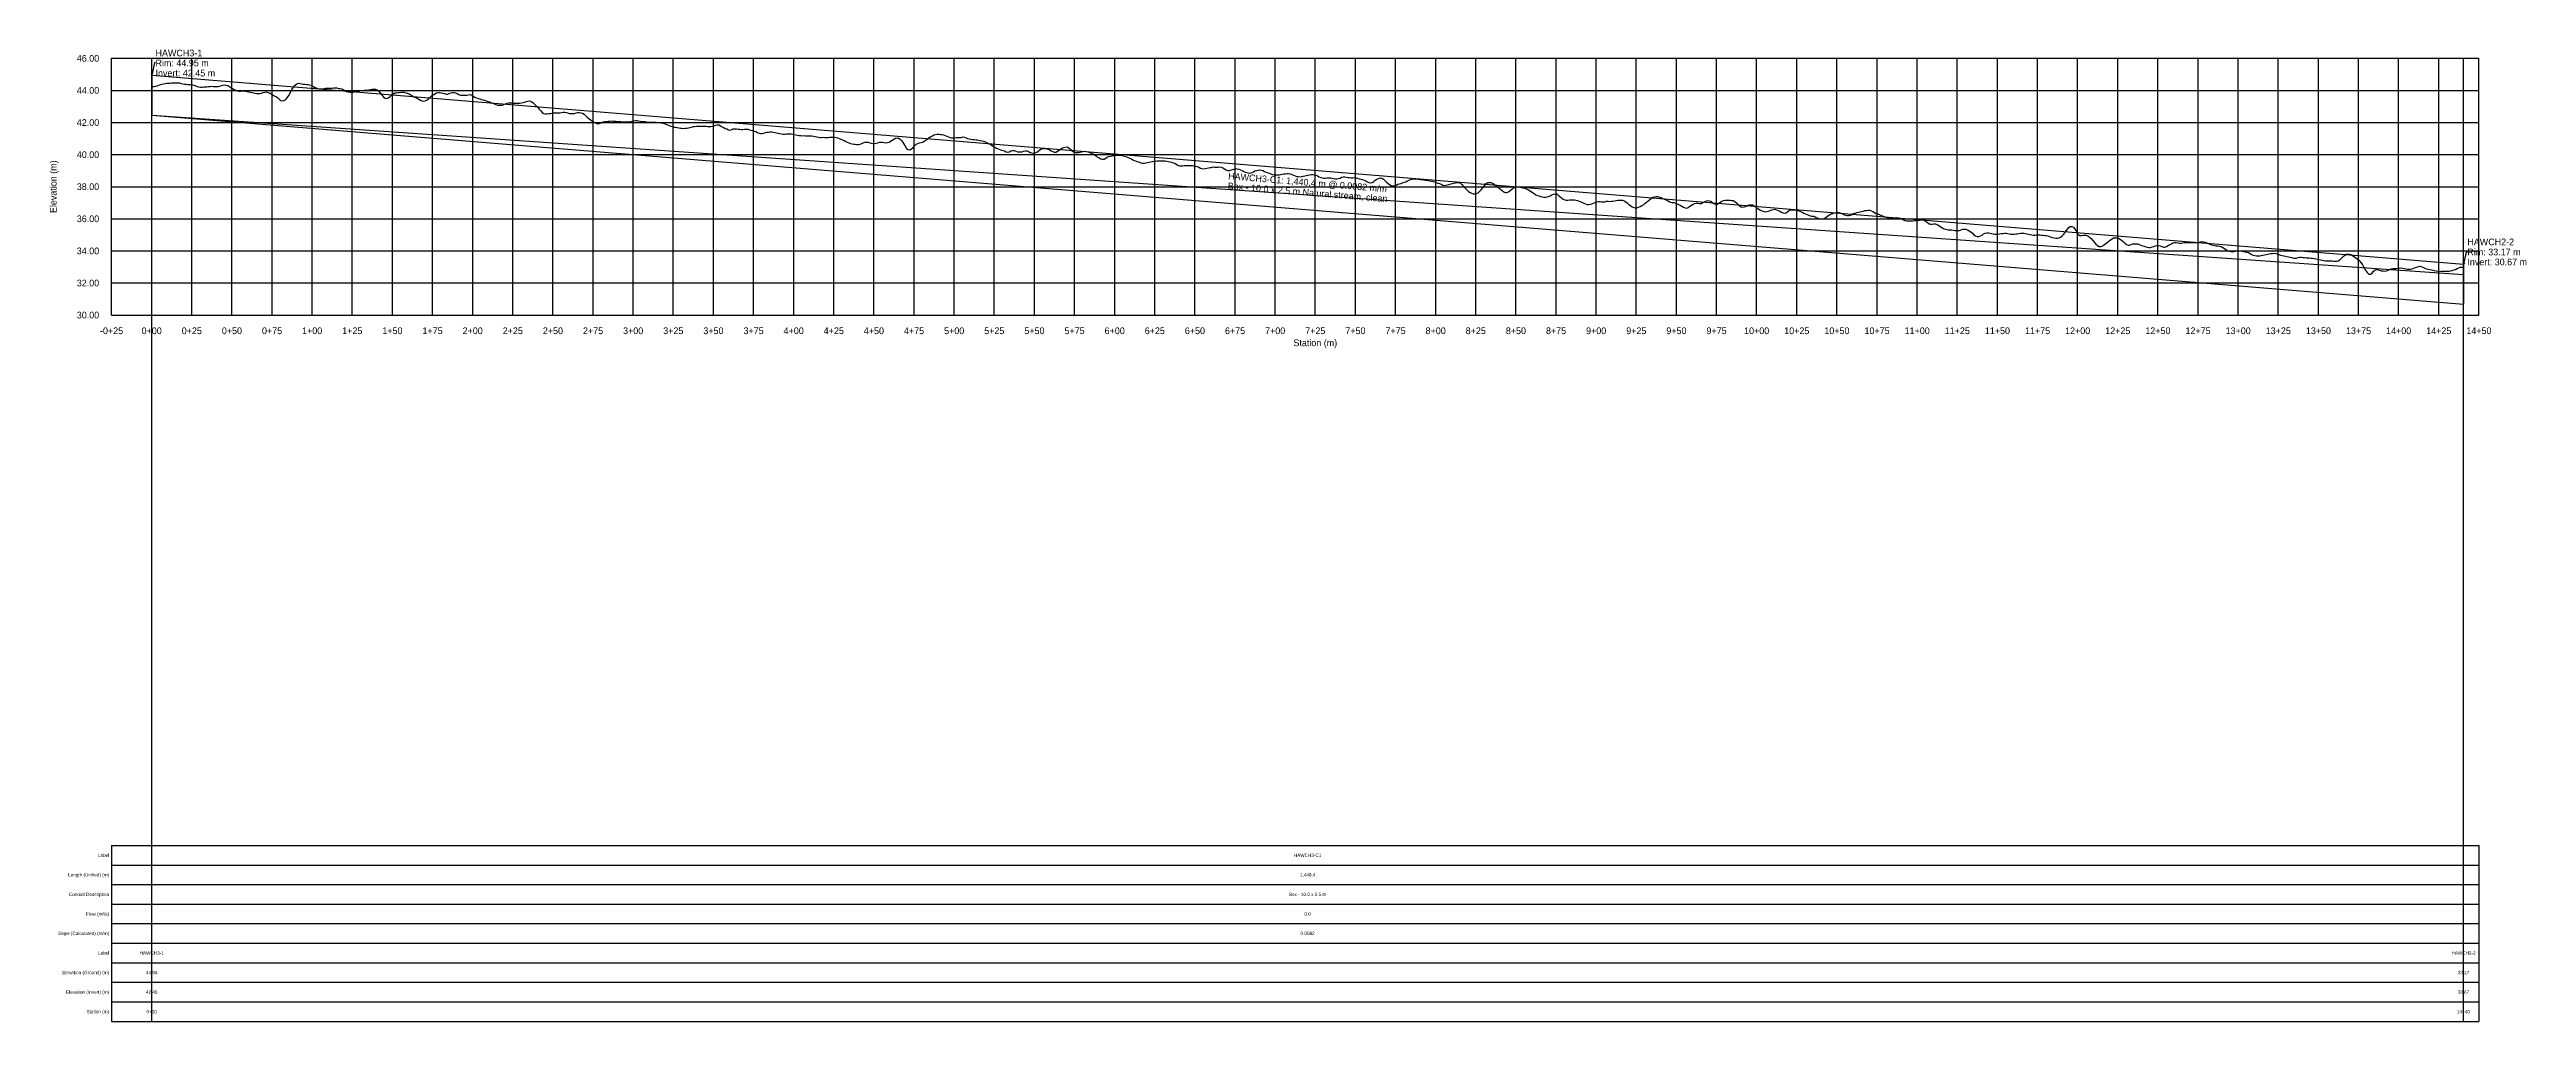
# Model space of a CAD drawing. Extents: x -64 to 1480, y -140 to 465.
import ezdxf
from ezdxf.enums import TextEntityAlignment as Align

# ---------------------------------------------------------------- set-up
doc = ezdxf.new("R2010")
doc.units = 0
for name, color, linetype in [('Annotation', 7, 'Continuous'), ('Annotation_Table', 254, 'Continuous'), ('Crown', 7, 'Continuous'), ('Grid', 254, 'Continuous'), ('Grid_Text', 7, 'Continuous'), ('Ground_Elevation', 3, 'Continuous'), ('Hydraulic_Grade', 5, 'Continuous'), ('Invert', 7, 'Continuous'), ('Structure', 7, 'Continuous')]:
    doc.layers.add(name, color=color, linetype=linetype)

msp = doc.modelspace()

# ---------------------------------------------------------------- linework, layer by layer
at = {"layer": 'Annotation', "color": 0}
for points in [[(0, 449.5), (-0.2, 450.5), (0.6, 450.3)], [(1440.4, 331.7), (1440.2, 332.7), (1441, 332.5)]]:
    msp.add_lwpolyline(points, close=True, dxfattribs=at)
for points in [[(2.4, 457.1), (1.7, 457.1), (0, 449.5)], [(1442.8, 339.3), (1442.1, 339.3), (1440.4, 331.7)]]:
    msp.add_lwpolyline(points, dxfattribs=at)
at = {"layer": 'Annotation_Table', "color": 254}
for points in [[(0, -140.2), (0, 460)], [(1440.4, -140.2), (1440.4, 460)], [(-25, -30.5), (1450, -30.5)], [(-25, -30.5), (-25, -140.2)], [(1450, -30.5), (1450, -140.2)], [(-25, -42.7), (1450, -42.7)], [(-25, -54.9), (1450, -54.9)], [(-25, -67.1), (1450, -67.1)], [(-25, -79.2), (1450, -79.2)], [(-25, -91.4), (1450, -91.4)], [(-25, -103.6), (1450, -103.6)], [(-25, -115.8), (1450, -115.8)], [(-25, -128), (1450, -128)], [(-25, -140.2), (1450, -140.2)]]:
    msp.add_lwpolyline(points, dxfattribs=at)
at = {"layer": 'Crown', "color": 0}
for points in [[(0, 449.5), (0, 449.5)], [(0, 449.5), (1440.4, 331.7)], [(1440.4, 331.7), (1440.4, 331.7)]]:
    msp.add_lwpolyline(points, dxfattribs=at)
at = {"layer": 'Grid', "color": 254}
for points in [[(-25, 460), (1450, 460)], [(-25, 300), (-25, 460)], [(0, 300), (0, 460)], [(25, 300), (25, 460)], [(50, 300), (50, 460)], [(75, 300), (75, 460)], [(100, 300), (100, 460)], [(125, 300), (125, 460)], [(150, 300), (150, 460)], [(175, 300), (175, 460)], [(200, 300), (200, 460)], [(225, 300), (225, 460)], [(250, 300), (250, 460)], [(275, 300), (275, 460)], [(300, 300), (300, 460)], [(325, 300), (325, 460)], [(350, 300), (350, 460)], [(375, 300), (375, 460)], [(400, 300), (400, 460)], [(425, 300), (425, 460)], [(450, 300), (450, 460)], [(475, 300), (475, 460)], [(500, 300), (500, 460)], [(525, 300), (525, 460)], [(550, 300), (550, 460)], [(575, 300), (575, 460)], [(600, 300), (600, 460)], [(625, 300), (625, 460)], [(650, 300), (650, 460)], [(675, 300), (675, 460)], [(700, 300), (700, 460)], [(725, 300), (725, 460)], [(750, 300), (750, 460)], [(775, 300), (775, 460)], [(800, 300), (800, 460)], [(825, 300), (825, 460)], [(850, 300), (850, 460)], [(875, 300), (875, 460)], [(900, 300), (900, 460)], [(925, 300), (925, 460)], [(950, 300), (950, 460)], [(975, 300), (975, 460)], [(1000, 300), (1000, 460)], [(1025, 300), (1025, 460)], [(1050, 300), (1050, 460)], [(1075, 300), (1075, 460)], [(1100, 300), (1100, 460)], [(1125, 300), (1125, 460)], [(1150, 300), (1150, 460)], [(1175, 300), (1175, 460)], [(1200, 300), (1200, 460)], [(1225, 300), (1225, 460)], [(1250, 300), (1250, 460)], [(1275, 300), (1275, 460)], [(1300, 300), (1300, 460)], [(1325, 300), (1325, 460)], [(1350, 300), (1350, 460)], [(1375, 300), (1375, 460)], [(1400, 300), (1400, 460)], [(1425, 300), (1425, 460)], [(1450, 300), (1450, 460)], [(-25, 440), (1450, 440)], [(-25, 420), (1450, 420)], [(-25, 400), (1450, 400)], [(-25, 380), (1450, 380)], [(-25, 360), (1450, 360)], [(-25, 340), (1450, 340)], [(-25, 320), (1450, 320)], [(-25, 300), (1450, 300)]]:
    msp.add_lwpolyline(points, dxfattribs=at)
at = {"layer": 'Ground_Elevation', "color": 3}
msp.add_lwpolyline([(0.4, 442.5), (1.4, 442.5), (2.4, 442.7), (3.4, 442.9), (4.4, 443.2), (5.4, 443.6), (6.4, 443.9), (7.4, 444.2), (8.4, 444.3), (9.4, 444.5), (10.4, 444.5), (11.4, 444.6), (12.4, 444.7), (13.4, 444.7), (14.4, 444.7), (15.4, 444.7), (16.4, 444.7), (17.4, 444.7), (18.4, 444.4), (19.4, 444.2), (20.4, 443.9), (21.4, 443.8), (22.4, 443.7), (23.4, 443.7), (24.4, 443.7), (25.4, 443.5), (26.4, 443.2), (27.4, 442.9), (28.4, 442.5), (29.4, 442.3), (30.4, 442.1), (31.4, 442.1), (32.4, 442.2), (33.4, 442.3), (34.4, 442.3), (35.4, 442.4), (36.4, 442.5), (37.4, 442.6), (38.4, 442.5), (39.4, 442.4), (40.4, 442.4), (41.4, 442.5), (42.4, 442.7), (43.4, 443), (44.4, 443.3), (45.4, 443.4), (46.4, 443.3), (47.4, 443), (48.4, 442.4), (49.4, 441.7), (50.4, 441.1), (51.4, 440.6), (52.4, 440.1), (53.4, 439.7), (54.4, 439.6), (55.4, 439.6), (56.4, 439.7), (57.4, 439.7), (58.4, 439.6), (59.4, 439.4), (60.4, 439.1), (61.4, 438.9), (62.4, 438.7), (63.4, 438.4), (64.4, 438.2), (65.4, 438), (66.4, 438), (67.4, 438), (68.4, 438.3), (69.4, 438.7), (70.4, 439), (71.4, 439.1), (72.4, 438.8), (73.4, 438.4), (74.4, 437.8), (75.4, 437.3), (76.4, 436.7), (77.4, 436.2), (78.4, 435.5), (79.4, 434.5), (80.4, 433.7), (81.4, 433.6), (82.4, 433.7), (83.4, 434.1), (84.4, 435.3), (85.4, 436.9), (86.4, 438.8), (87.4, 440.5), (88.4, 442.1), (89.4, 443.2), (90.4, 444.2), (91.4, 444.5), (92.4, 444.4), (93.4, 444.2), (94.4, 444), (95.4, 443.9), (96.4, 443.7), (97.4, 443.6), (98.4, 443.4), (99.4, 443.1), (100.4, 442.6), (101.4, 442.1), (102.4, 441.7), (103.4, 441.3), (104.4, 441), (105.4, 440.9), (106.4, 440.9), (107.4, 441.1), (108.4, 441.4), (109.4, 441.5), (110.4, 441.5), (111.4, 441.5), (112.4, 441.4), (113.4, 441.6), (114.4, 441.6), (115.4, 441.6), (116.4, 441.3), (117.4, 441.1), (118.4, 440.9), (119.4, 440.6), (120.4, 439.9), (121.4, 439.4), (122.4, 439.1), (123.4, 439), (124.4, 438.9), (125.4, 438.9), (126.4, 439.1), (127.4, 439.3), (128.4, 439.5), (129.4, 439.8), (130.4, 439.9), (131.4, 440), (132.4, 440.1), (133.4, 440.1), (134.4, 440.2), (135.4, 440.3), (136.4, 440.6), (137.4, 440.8), (138.4, 440.8), (139.4, 440.7), (140.4, 440.4), (141.4, 439.7), (142.4, 438.6), (143.4, 437.3), (144.4, 435.9), (145.4, 435.1), (146.4, 434.9), (147.4, 435.3), (148.4, 436.1), (149.4, 437.1), (150.4, 437.8), (151.4, 438.4), (152.4, 438.6), (153.4, 438.7), (154.4, 438.8), (155.4, 438.9), (156.4, 439), (157.4, 439), (158.4, 438.6), (159.4, 438.2), (160.4, 437.8), (161.4, 437.2), (162.4, 436.7), (163.4, 436.1), (164.4, 435.6), (165.4, 435.1), (166.4, 434.5), (167.4, 434), (168.4, 433.6), (169.4, 433.4), (170.4, 433.6), (171.4, 434), (172.4, 434.8), (173.4, 435.6), (174.4, 436.6), (175.4, 437.3), (176.4, 437.9), (177.4, 438.4), (178.4, 438.7), (179.4, 438.7), (180.4, 438.6), (181.4, 438.3), (182.4, 438), (183.4, 437.7), (184.4, 437.6), (185.4, 438), (186.4, 438.4), (187.4, 438.7), (188.4, 438.8), (189.4, 438.5), (190.4, 438), (191.4, 437.4), (192.4, 437.1), (193.4, 437), (194.4, 437), (195.4, 437), (196.4, 437.1), (197.4, 437.2), (198.4, 437.4), (199.4, 437), (200.4, 436.5), (201.4, 435.8), (202.4, 435.3), (203.4, 435), (204.4, 434.7), (205.4, 434.4), (206.4, 434.1), (207.4, 433.9), (208.4, 433.6), (209.4, 433.2), (210.4, 432.8), (211.4, 432.4), (212.4, 432.1), (213.4, 431.7), (214.4, 431.3), (215.4, 430.9), (216.4, 430.8), (217.4, 430.8), (218.4, 430.9), (219.4, 431.2), (220.4, 431.6), (221.4, 432), (222.4, 432.2), (223.4, 432.2), (224.4, 432.2), (225.4, 432.1), (226.4, 432.1), (227.4, 432), (228.4, 432), (229.4, 432.1), (230.4, 432.2), (231.4, 432.4), (232.4, 432.7), (233.4, 433), (234.4, 433.4), (235.4, 433.5), (236.4, 433), (237.4, 432.4), (238.4, 431.6), (239.4, 430.6), (240.4, 429.5), (241.4, 428.3), (242.4, 427.2), (243.4, 426.3), (244.4, 425.7), (245.4, 425.5), (246.4, 425.4), (247.4, 425.6), (248.4, 425.7), (249.4, 425.9), (250.4, 426), (251.4, 426), (252.4, 426), (253.4, 426.1), (254.4, 426.1), (255.4, 426.3), (256.4, 426.4), (257.4, 426.4), (258.4, 426.2), (259.4, 425.9), (260.4, 425.7), (261.4, 425.6), (262.4, 425.6), (263.4, 425.7), (264.4, 426), (265.4, 426.2), (266.4, 426.3), (267.4, 426.1), (268.4, 425.8), (269.4, 425.2), (270.4, 424.4), (271.4, 423.4), (272.4, 422.6), (273.4, 421.7), (274.4, 421), (275.4, 420.3), (276.4, 419.7), (277.4, 419.3), (278.4, 419.2), (279.4, 419.5), (280.4, 420.1), (281.4, 420.4), (282.4, 420.6), (283.4, 420.7), (284.4, 420.8), (285.4, 420.9), (286.4, 421), (287.4, 420.9), (288.4, 420.9), (289.4, 420.9), (290.4, 420.6), (291.4, 420.6), (292.4, 420.6), (293.4, 420.5), (294.4, 420.5), (295.4, 420.4), (296.4, 420.4), (297.4, 420.5), (298.4, 420.7), (299.4, 420.8), (300.4, 421), (301.4, 421.2), (302.4, 421.2), (303.4, 421), (304.4, 420.8), (305.4, 420.6), (306.4, 420.6), (307.4, 420.6), (308.4, 420.5), (309.4, 420.3), (310.4, 420.2), (311.4, 420.2), (312.4, 420.2), (313.4, 420.3), (314.4, 420.2), (315.4, 420.1), (316.4, 420), (317.4, 419.8), (318.4, 419.6), (319.4, 419.3), (320.4, 418.9), (321.4, 418.5), (322.4, 418.1), (323.4, 417.8), (324.4, 417.5), (325.4, 417.2), (326.4, 417), (327.4, 416.8), (328.4, 416.7), (329.4, 416.5), (330.4, 416.4), (331.4, 416.3), (332.4, 416.4), (333.4, 416.5), (334.4, 416.6), (335.4, 416.9), (336.4, 417.2), (337.4, 417.5), (338.4, 417.6), (339.4, 417.7), (340.4, 417.7), (341.4, 417.8), (342.4, 417.8), (343.4, 417.8), (344.4, 417.8), (345.4, 417.7), (346.4, 417.6), (347.4, 417.5), (348.4, 417.5), (349.4, 417.7), (350.4, 418), (351.4, 418.3), (352.4, 418.6), (353.4, 418.5), (354.4, 418), (355.4, 417.4), (356.4, 416.8), (357.4, 416.3), (358.4, 416), (359.4, 415.5), (360.4, 415.3), (361.4, 415.6), (362.4, 416), (363.4, 416.1), (364.4, 416), (365.4, 415.9), (366.4, 415.8), (367.4, 415.7), (368.4, 415.7), (369.4, 415.8), (370.4, 415.9), (371.4, 415.8), (372.4, 415.5), (373.4, 415.2), (374.4, 415), (375.4, 414.7), (376.4, 414.3), (377.4, 413.8), (378.4, 413.4), (379.4, 413.2), (380.4, 413.2), (381.4, 413.4), (382.4, 413.7), (383.4, 413.9), (384.4, 414), (385.4, 414.1), (386.4, 414.1), (387.4, 414), (388.4, 413.7), (389.4, 413.5), (390.4, 413.3), (391.4, 413.2), (392.4, 413), (393.4, 412.8), (394.4, 412.8), (395.4, 412.9), (396.4, 413), (397.4, 413), (398.4, 412.9), (399.4, 412.8), (400.4, 412.6), (401.4, 412.4), (402.4, 412.2), (403.4, 412), (404.4, 411.9), (405.4, 411.8), (406.4, 411.9), (407.4, 411.8), (408.4, 411.8), (409.4, 411.7), (410.4, 411.6), (411.4, 411.6), (412.4, 411.5), (413.4, 411.3), (414.4, 411), (415.4, 410.9), (416.4, 410.7), (417.4, 410.7), (418.4, 410.8), (419.4, 410.7), (420.4, 410.7), (421.4, 410.7), (422.4, 410.8), (423.4, 410.9), (424.4, 410.9), (425.4, 410.9), (426.4, 410.7), (427.4, 410.5), (428.4, 410.1), (429.4, 409.7), (430.4, 409.2), (431.4, 408.7), (432.4, 408.2), (433.4, 407.8), (434.4, 407.4), (435.4, 407), (436.4, 406.8), (437.4, 406.6), (438.4, 406.5), (439.4, 406.2), (440.4, 406.2), (441.4, 406.6), (442.4, 407), (443.4, 407.4), (444.4, 407.7), (445.4, 407.8), (446.4, 407.7), (447.4, 407.4), (448.4, 407.2), (449.4, 407), (450.4, 407), (451.4, 407.2), (452.4, 407.4), (453.4, 407.7), (454.4, 407.8), (455.4, 407.7), (456.4, 407.5), (457.4, 407.4), (458.4, 407.5), (459.4, 407.8), (460.4, 408.4), (461.4, 409.1), (462.4, 409.7), (463.4, 410.2), (464.4, 410.4), (465.4, 410.2), (466.4, 409.7), (467.4, 408.5), (468.4, 407), (469.4, 405.3), (470.4, 403.9), (471.4, 403.1), (472.4, 402.9), (473.4, 403.5), (474.4, 404.5), (475.4, 405.7), (476.4, 406.5), (477.4, 407), (478.4, 407.3), (479.4, 407.5), (480.4, 407.8), (481.4, 408.3), (482.4, 409.1), (483.4, 409.8), (484.4, 410.6), (485.4, 411.2), (486.4, 411.8), (487.4, 412.3), (488.4, 412.6), (489.4, 412.7), (490.4, 412.7), (491.4, 412.6), (492.4, 412.6), (493.4, 412.3), (494.4, 411.9), (495.4, 411.4), (496.4, 411), (497.4, 410.7), (498.4, 410.5), (499.4, 410.5), (500.4, 410.5), (501.4, 410.6), (502.4, 410.6), (503.4, 410.6), (504.4, 410.7), (505.4, 411), (506.4, 410.8), (507.4, 410.5), (508.4, 410.1), (509.4, 409.9), (510.4, 409.7), (511.4, 409.5), (512.4, 409.4), (513.4, 409.3), (514.4, 409.2), (515.4, 409), (516.4, 408.8), (517.4, 408.6), (518.4, 408.3), (519.4, 408), (520.4, 407.5), (521.4, 407), (522.4, 406.5), (523.4, 405.8), (524.4, 405.2), (525.4, 404.7), (526.4, 404.1), (527.4, 403.6), (528.4, 403.2), (529.4, 402.8), (530.4, 402.5), (531.4, 402.3), (532.4, 401.7), (533.4, 401.5), (534.4, 401.8), (535.4, 402.3), (536.4, 402.6), (537.4, 402.5), (538.4, 402.1), (539.4, 401.8), (540.4, 401.7), (541.4, 401.8), (542.4, 401.8), (543.4, 402.1), (544.4, 402.3), (545.4, 402.3), (546.4, 401.9), (547.4, 401.4), (548.4, 401.1), (549.4, 401), (550.4, 401.2), (551.4, 401.6), (552.4, 402.2), (553.4, 403), (554.4, 403.5), (555.4, 403.9), (556.4, 403.9), (557.4, 403.8), (558.4, 403.4), (559.4, 402.9), (560.4, 402.4), (561.4, 401.9), (562.4, 401.6), (563.4, 401.6), (564.4, 402.1), (565.4, 402.8), (566.4, 403.6), (567.4, 404.2), (568.4, 404.5), (569.4, 404.7), (570.4, 404.8), (571.4, 404.2), (572.4, 403.4), (573.4, 402.5), (574.4, 401.8), (575.4, 401.3), (576.4, 401.3), (577.4, 401.3), (578.4, 401.5), (579.4, 401.8), (580.4, 402), (581.4, 402.1), (582.4, 402), (583.4, 401.7), (584.4, 401.4), (585.4, 401.1), (586.4, 400.4), (587.4, 399.8), (588.4, 399.2), (589.4, 398.5), (590.4, 397.9), (591.4, 397.4), (592.4, 397.2), (593.4, 397.2), (594.4, 397.7), (595.4, 398.4), (596.4, 398.8), (597.4, 399.1), (598.4, 399.3), (599.4, 399.5), (600.4, 399.7), (601.4, 399.7), (602.4, 399.7), (603.4, 399.6), (604.4, 399.5), (605.4, 399.3), (606.4, 399), (607.4, 398.6), (608.4, 398.2), (609.4, 397.8), (610.4, 397.3), (611.4, 396.8), (612.4, 396.3), (613.4, 395.9), (614.4, 395.6), (615.4, 395.2), (616.4, 394.9), (617.4, 394.7), (618.4, 394.6), (619.4, 394.8), (620.4, 395), (621.4, 395.3), (622.4, 395.5), (623.4, 395.7), (624.4, 395.9), (625.4, 396), (626.4, 396.1), (627.4, 396.2), (628.4, 396.2), (629.4, 396.2), (630.4, 396.2), (631.4, 396.1), (632.4, 396), (633.4, 395.8), (634.4, 395.6), (635.4, 395.3), (636.4, 394.9), (637.4, 394.6), (638.4, 394.1), (639.4, 393.4), (640.4, 393.1), (641.4, 393.1), (642.4, 393.1), (643.4, 393.2), (644.4, 393.2), (645.4, 393.2), (646.4, 393.2), (647.4, 393.2), (648.4, 393.2), (649.4, 393.1), (650.4, 392.9), (651.4, 392.6), (652.4, 392.1), (653.4, 391.6), (654.4, 391.3), (655.4, 391.2), (656.4, 391.3), (657.4, 391.6), (658.4, 391.8), (659.4, 391.9), (660.4, 392), (661.4, 392.3), (662.4, 392.2), (663.4, 392.1), (664.4, 392.2), (665.4, 392.3), (666.4, 392.2), (667.4, 391.7), (668.4, 391.1), (669.4, 390.5), (670.4, 390.1), (671.4, 390.1), (672.4, 390.3), (673.4, 390.7), (674.4, 391), (675.4, 391.3), (676.4, 391.2), (677.4, 390.9), (678.4, 390.5), (679.4, 390), (680.4, 389.5), (681.4, 389.1), (682.4, 388.9), (683.4, 388.7), (684.4, 388.5), (685.4, 388.8), (686.4, 389.3), (687.4, 389.8), (688.4, 390.2), (689.4, 390.4), (690.4, 390.5), (691.4, 390.4), (692.4, 390), (693.4, 389.5), (694.4, 389), (695.4, 388.6), (696.4, 388.4), (697.4, 388.1), (698.4, 387.7), (699.4, 387.5), (700.4, 387.3), (701.4, 387.4), (702.4, 387.5), (703.4, 387.6), (704.4, 387.8), (705.4, 388), (706.4, 388.1), (707.4, 388.3), (708.4, 388.2), (709.4, 388), (710.4, 387.6), (711.4, 387.1), (712.4, 386.8), (713.4, 386.4), (714.4, 386.3), (715.4, 386.2), (716.4, 386.3), (717.4, 386.5), (718.4, 386.7), (719.4, 386.9), (720.4, 387.2), (721.4, 387.5), (722.4, 387.7), (723.4, 387.7), (724.4, 387.5), (725.4, 387.1), (726.4, 386.7), (727.4, 386.2), (728.4, 385.8), (729.4, 385.6), (730.4, 385.4), (731.4, 385.4), (732.4, 385.5), (733.4, 385.5), (734.4, 385.5), (735.4, 385.3), (736.4, 385.1), (737.4, 385), (738.4, 384.9), (739.4, 385.1), (740.4, 385.4), (741.4, 385.9), (742.4, 386.2), (743.4, 386.2), (744.4, 386), (745.4, 385.8), (746.4, 385.7), (747.4, 385.6), (748.4, 385.6), (749.4, 385.7), (750.4, 385.6), (751.4, 385.3), (752.4, 384.9), (753.4, 384.7), (754.4, 384.5), (755.4, 384.1), (756.4, 383.7), (757.4, 383.1), (758.4, 382.7), (759.4, 382.5), (760.4, 382.7), (761.4, 383.2), (762.4, 384), (763.4, 384.7), (764.4, 385.2), (765.4, 385.5), (766.4, 385.4), (767.4, 384.8), (768.4, 383.9), (769.4, 382.8), (770.4, 381.9), (771.4, 381.1), (772.4, 380.6), (773.4, 380.5), (774.4, 380.6), (775.4, 381), (776.4, 381.5), (777.4, 381.8), (778.4, 382.1), (779.4, 382.4), (780.4, 382.8), (781.4, 383.1), (782.4, 383.6), (783.4, 384.1), (784.4, 384.5), (785.4, 384.8), (786.4, 385), (787.4, 385), (788.4, 384.9), (789.4, 384.7), (790.4, 384.5), (791.4, 384.4), (792.4, 384.2), (793.4, 384.1), (794.4, 384), (795.4, 383.9), (796.4, 383.7), (797.4, 383.5), (798.4, 383.3), (799.4, 383), (800.4, 382.7), (801.4, 382.3), (802.4, 381.9), (803.4, 381.5), (804.4, 381), (805.4, 380.8), (806.4, 380.9), (807.4, 381.1), (808.4, 381.4), (809.4, 381.7), (810.4, 382), (811.4, 382.3), (812.4, 382.5), (813.4, 382.7), (814.4, 382.7), (815.4, 382.3), (816.4, 381.4), (817.4, 380.2), (818.4, 379.1), (819.4, 378), (820.4, 377), (821.4, 376.3), (822.4, 375.9), (823.4, 375.6), (824.4, 375.6), (825.4, 375.7), (826.4, 376.2), (827.4, 377), (828.4, 378), (829.4, 379.3), (830.4, 380.6), (831.4, 381.9), (832.4, 382.6), (833.4, 382.7), (834.4, 382.6), (835.4, 382.2), (836.4, 381.5), (837.4, 380.8), (838.4, 380.1), (839.4, 379.3), (840.4, 378.4), (841.4, 377.6), (842.4, 376.8), (843.4, 376.3), (844.4, 376.3), (845.4, 376.8), (846.4, 377.6), (847.4, 378.4), (848.4, 379.3), (849.4, 379.8), (850.4, 380), (851.4, 380), (852.4, 379.8), (853.4, 379.6), (854.4, 379.4), (855.4, 379.1), (856.4, 378.7), (857.4, 378.2), (858.4, 377.7), (859.4, 377.1), (860.4, 376.4), (861.4, 375.7), (862.4, 375), (863.4, 374.6), (864.4, 374.3), (865.4, 373.9), (866.4, 373.6), (867.4, 373.5), (868.4, 373.5), (869.4, 373.7), (870.4, 374), (871.4, 374.4), (872.4, 374.9), (873.4, 375.4), (874.4, 375.6), (875.4, 375.5), (876.4, 374.8), (877.4, 374), (878.4, 373.1), (879.4, 372.3), (880.4, 371.8), (881.4, 371.6), (882.4, 371.7), (883.4, 371.8), (884.4, 371.9), (885.4, 371.9), (886.4, 371.8), (887.4, 371.6), (888.4, 371.4), (889.4, 371), (890.4, 370.5), (891.4, 370.1), (892.4, 369.7), (893.4, 369.3), (894.4, 369), (895.4, 369), (896.4, 369.1), (897.4, 369.4), (898.4, 369.8), (899.4, 370.2), (900.4, 370.5), (901.4, 370.7), (902.4, 370.8), (903.4, 370.6), (904.4, 370.5), (905.4, 370.6), (906.4, 370.9), (907.4, 370.9), (908.4, 370.8), (909.4, 370.9), (910.4, 371), (911.4, 371.1), (912.4, 371.4), (913.4, 371.6), (914.4, 371.7), (915.4, 371.7), (916.4, 371.6), (917.4, 371.2), (918.4, 370.6), (919.4, 369.9), (920.4, 369), (921.4, 368.2), (922.4, 367.5), (923.4, 367), (924.4, 366.8), (925.4, 366.9), (926.4, 367.2), (927.4, 367.7), (928.4, 368.2), (929.4, 368.8), (930.4, 369.5), (931.4, 370.4), (932.4, 371.2), (933.4, 372.1), (934.4, 372.8), (935.4, 373.4), (936.4, 373.7), (937.4, 373.8), (938.4, 373.8), (939.4, 373.5), (940.4, 373.2), (941.4, 372.7), (942.4, 372.2), (943.4, 371.8), (944.4, 371.3), (945.4, 370.8), (946.4, 370.4), (947.4, 370.2), (948.4, 370.1), (949.4, 369.8), (950.4, 369.4), (951.4, 369), (952.4, 368.5), (953.4, 367.9), (954.4, 367.3), (955.4, 366.9), (956.4, 366.7), (957.4, 367.1), (958.4, 367.8), (959.4, 368.5), (960.4, 369.2), (961.4, 369.6), (962.4, 369.8), (963.4, 369.7), (964.4, 369.5), (965.4, 369.6), (966.4, 370.1), (967.4, 370.6), (968.4, 371), (969.4, 371.3), (970.4, 371.2), (971.4, 370.9), (972.4, 370.2), (973.4, 369.5), (974.4, 369.1), (975.4, 369.2), (976.4, 369.8), (977.4, 370.4), (978.4, 371), (979.4, 371.4), (980.4, 371.7), (981.4, 371.7), (982.4, 371.7), (983.4, 371.6), (984.4, 371.5), (985.4, 371.3), (986.4, 370.7), (987.4, 369.9), (988.4, 369), (989.4, 368.1), (990.4, 367.4), (991.4, 367.3), (992.4, 367.5), (993.4, 367.9), (994.4, 368.4), (995.4, 368.7), (996.4, 368.8), (997.4, 368.6), (998.4, 368.1), (999.4, 367.4), (1000.4, 366.7), (1001.4, 366), (1002.4, 365.3), (1003.4, 364.9), (1004.4, 364.5), (1005.4, 364.4), (1006.4, 364.5), (1007.4, 364.8), (1008.4, 365.2), (1009.4, 365.5), (1010.4, 365.8), (1011.4, 365.9), (1012.4, 365.6), (1013.4, 365.2), (1014.4, 364.7), (1015.4, 364.2), (1016.4, 363.7), (1017.4, 363.6), (1018.4, 363.8), (1019.4, 364.5), (1020.4, 365.3), (1021.4, 365.5), (1022.4, 365.6), (1023.4, 365.6), (1024.4, 365.5), (1025.4, 365.2), (1026.4, 364.9), (1027.4, 364.5), (1028.4, 364.1), (1029.4, 363.6), (1030.4, 363.1), (1031.4, 362.6), (1032.4, 362.2), (1033.4, 361.8), (1034.4, 361.7), (1035.4, 361.6), (1036.4, 361.2), (1037.4, 360.7), (1038.4, 360.3), (1039.4, 359.9), (1040.4, 359.7), (1041.4, 359.9), (1042.4, 360.3), (1043.4, 361), (1044.4, 361.8), (1045.4, 362.4), (1046.4, 363), (1047.4, 363.4), (1048.4, 363.8), (1049.4, 364), (1050.4, 364.1), (1051.4, 363.9), (1052.4, 363.6), (1053.4, 363.2), (1054.4, 362.7), (1055.4, 362.3), (1056.4, 362), (1057.4, 362), (1058.4, 362.3), (1059.4, 362.7), (1060.4, 363.2), (1061.4, 363.6), (1062.4, 363.9), (1063.4, 364.1), (1064.4, 364.3), (1065.4, 364.5), (1066.4, 364.8), (1067.4, 365.1), (1068.4, 365.2), (1069.4, 365.3), (1070.4, 365.3), (1071.4, 365), (1072.4, 364.5), (1073.4, 363.9), (1074.4, 363.4), (1075.4, 363), (1076.4, 362.6), (1077.4, 362.2), (1078.4, 361.8), (1079.4, 361.5), (1080.4, 361.1), (1081.4, 360.8), (1082.4, 360.4), (1083.4, 360.1), (1084.4, 360.1), (1085.4, 360.4), (1086.4, 360.7), (1087.4, 360.9), (1088.4, 360.7), (1089.4, 360.4), (1090.4, 359.9), (1091.4, 359.4), (1092.4, 359), (1093.4, 358.8), (1094.4, 358.8), (1095.4, 358.8), (1096.4, 358.8), (1097.4, 358.8), (1098.4, 358.9), (1099.4, 358.9), (1100.4, 359.1), (1101.4, 359.2), (1102.4, 359.4), (1103.4, 359.6), (1104.4, 359.2), (1105.4, 358.5), (1106.4, 357.6), (1107.4, 356.9), (1108.4, 356.6), (1109.4, 356.7), (1110.4, 356.8), (1111.4, 356.8), (1112.4, 356.5), (1113.4, 355.9), (1114.4, 355.3), (1115.4, 354.6), (1116.4, 354), (1117.4, 353.6), (1118.4, 353.4), (1119.4, 353.2), (1120.4, 353.2), (1121.4, 353.1), (1122.4, 352.9), (1123.4, 352.8), (1124.4, 352.7), (1125.4, 352.7), (1126.4, 352.8), (1127.4, 353.2), (1128.4, 353.5), (1129.4, 353.6), (1130.4, 353.5), (1131.4, 353.1), (1132.4, 352.6), (1133.4, 351.8), (1134.4, 351), (1135.4, 350.1), (1136.4, 349.4), (1137.4, 349), (1138.4, 348.9), (1139.4, 349.3), (1140.4, 349.9), (1141.4, 350.6), (1142.4, 351), (1143.4, 351.3), (1144.4, 351.2), (1145.4, 351), (1146.4, 350.8), (1147.4, 350.6), (1148.4, 350.4), (1149.4, 350.4), (1150.4, 350.5), (1151.4, 350.7), (1152.4, 350.8), (1153.4, 350.9), (1154.4, 351), (1155.4, 351.1), (1156.4, 350.9), (1157.4, 350.7), (1158.4, 350.5), (1159.4, 350.5), (1160.4, 350.5), (1161.4, 350.6), (1162.4, 350.7), (1163.4, 350.9), (1164.4, 351), (1165.4, 351), (1166.4, 351), (1167.4, 350.9), (1168.4, 350.7), (1169.4, 350.5), (1170.4, 350.3), (1171.4, 350.1), (1172.4, 349.9), (1173.4, 349.9), (1174.4, 350), (1175.4, 350), (1176.4, 350), (1177.4, 349.9), (1178.4, 349.7), (1179.4, 349.6), (1180.4, 349.5), (1181.4, 349.3), (1182.4, 349), (1183.4, 348.6), (1184.4, 348.4), (1185.4, 348.2), (1186.4, 348), (1187.4, 348), (1188.4, 348.1), (1189.4, 348.5), (1190.4, 349.4), (1191.4, 350.5), (1192.4, 351.9), (1193.4, 353.3), (1194.4, 354.5), (1195.4, 355.2), (1196.4, 355.3), (1197.4, 354.7), (1198.4, 353.4), (1199.4, 351.8), (1200.4, 350.2), (1201.4, 349.5), (1202.4, 349.5), (1203.4, 349.7), (1204.4, 349.9), (1205.4, 349.8), (1206.4, 349.3), (1207.4, 348.6), (1208.4, 347.7), (1209.4, 346.5), (1210.4, 345.3), (1211.4, 344.2), (1212.4, 343.4), (1213.4, 342.8), (1214.4, 342.7), (1215.4, 343), (1216.4, 343.7), (1217.4, 344.5), (1218.4, 345.3), (1219.4, 346.1), (1220.4, 346.8), (1221.4, 347.5), (1222.4, 348.1), (1223.4, 348.2), (1224.4, 348.1), (1225.4, 347.9), (1226.4, 347.3), (1227.4, 346.6), (1228.4, 345.9), (1229.4, 344.8), (1230.4, 344), (1231.4, 343.5), (1232.4, 343.6), (1233.4, 343.9), (1234.4, 344.3), (1235.4, 344.5), (1236.4, 344.5), (1237.4, 344.3), (1238.4, 344), (1239.4, 343.6), (1240.4, 343.2), (1241.4, 342.9), (1242.4, 342.6), (1243.4, 342.3), (1244.4, 342.2), (1245.4, 342.2), (1246.4, 342.5), (1247.4, 342.8), (1248.4, 343.2), (1249.4, 343.4), (1250.4, 343.4), (1251.4, 343.2), (1252.4, 342.8), (1253.4, 342.4), (1254.4, 342.4), (1255.4, 342.7), (1256.4, 343.3), (1257.4, 344), (1258.4, 344.5), (1259.4, 345), (1260.4, 345.2), (1261.4, 345.2), (1262.4, 345), (1263.4, 344.9), (1264.4, 344.8), (1265.4, 345), (1266.4, 345.2), (1267.4, 345.3), (1268.4, 345.3), (1269.4, 345.3), (1270.4, 345.3), (1271.4, 345.3), (1272.4, 345.2), (1273.4, 345.2), (1274.4, 345.3), (1275.4, 345.5), (1276.4, 345.7), (1277.4, 345.8), (1278.4, 345.7), (1279.4, 345.5), (1280.4, 345.1), (1281.4, 344.7), (1282.4, 344.2), (1283.4, 343.8), (1284.4, 343.5), (1285.4, 343.3), (1286.4, 343.1), (1287.4, 343.1), (1288.4, 343), (1289.4, 342.7), (1290.4, 342.2), (1291.4, 341.5), (1292.4, 340.8), (1293.4, 340.2), (1294.4, 339.9), (1295.4, 339.7), (1296.4, 339.5), (1297.4, 339.6), (1298.4, 339.8), (1299.4, 340), (1300.4, 340.1), (1301.4, 340), (1302.4, 339.8), (1303.4, 339.6), (1304.4, 339.4), (1305.4, 339.2), (1306.4, 338.9), (1307.4, 338.3), (1308.4, 337.8), (1309.4, 337.4), (1310.4, 337.1), (1311.4, 336.9), (1312.4, 336.9), (1313.4, 337), (1314.4, 337.2), (1315.4, 337.4), (1316.4, 337.5), (1317.4, 337.7), (1318.4, 337.9), (1319.4, 338.1), (1320.4, 338.3), (1321.4, 338.4), (1322.4, 338.5), (1323.4, 338.4), (1324.4, 338.1), (1325.4, 337.7), (1326.4, 337.4), (1327.4, 337.1), (1328.4, 336.9), (1329.4, 336.8), (1330.4, 336.6), (1331.4, 336.4), (1332.4, 336.1), (1333.4, 335.9), (1334.4, 335.5), (1335.4, 335.5), (1336.4, 335.5), (1337.4, 335.8), (1338.4, 336), (1339.4, 336), (1340.4, 335.9), (1341.4, 335.9), (1342.4, 335.7), (1343.4, 335.7), (1344.4, 335.6), (1345.4, 335.5), (1346.4, 335.4), (1347.4, 335.3), (1348.4, 335.1), (1349.4, 334.9), (1350.4, 334.6), (1351.4, 334.4), (1352.4, 334.2), (1353.4, 334), (1354.4, 333.9), (1355.4, 333.9), (1356.4, 333.8), (1357.4, 333.8), (1358.4, 333.8), (1359.4, 333.7), (1360.4, 333.6), (1361.4, 333.6), (1362.4, 333.8), (1363.4, 334.5), (1364.4, 335.5), (1365.4, 336.6), (1366.4, 337.4), (1367.4, 337.9), (1368.4, 338), (1369.4, 338), (1370.4, 337.7), (1371.4, 337), (1372.4, 336.3), (1373.4, 335.6), (1374.4, 334.9), (1375.4, 334), (1376.4, 332.8), (1377.4, 331.3), (1378.4, 329.7), (1379.4, 328), (1380.4, 326.5), (1381.4, 325.5), (1382.4, 325.4), (1383.4, 326.1), (1384.4, 327.3), (1385.4, 328.3), (1386.4, 328.5), (1387.4, 328.1), (1388.4, 327.8), (1389.4, 327.6), (1390.4, 327.5), (1391.4, 327.4), (1392.4, 327.5), (1393.4, 327.9), (1394.4, 328.5), (1395.4, 328.9), (1396.4, 329.1), (1397.4, 329.1), (1398.4, 329.1), (1399.4, 329.2), (1400.4, 329.3), (1401.4, 329.4), (1402.4, 329.3), (1403.4, 329.1), (1404.4, 328.9), (1405.4, 328.7), (1406.4, 328.6), (1407.4, 328.6), (1408.4, 328.8), (1409.4, 329.2), (1410.4, 329.6), (1411.4, 329.9), (1412.4, 330.2), (1413.4, 330.4), (1414.4, 330.1), (1415.4, 329.6), (1416.4, 329.2), (1417.4, 328.9), (1418.4, 328.6), (1419.4, 328.4), (1420.4, 328.2), (1421.4, 328), (1422.4, 327.8), (1423.4, 327.5), (1424.4, 327.3), (1425.4, 327.2), (1426.4, 327.3), (1427.4, 327.4), (1428.4, 327.3), (1429.4, 327.3), (1430.4, 327.4), (1431.4, 327.4), (1432.4, 327.6), (1433.4, 327.8), (1434.4, 328.1), (1435.4, 328.5), (1436.4, 329.1), (1437.4, 329.5), (1438.4, 329.8), (1439.4, 329.9), (1440.4, 329.9)], dxfattribs=at)
at = {"layer": 'Hydraulic_Grade', "color": 5}
for points in [[(0, 424.5), (1440.4, 325.2)], [(1440.4, 325.2), (1440.4, 325.2), (1440.4, 325.2)]]:
    msp.add_lwpolyline(points, dxfattribs=at)
at = {"layer": 'Invert', "color": 0}
for points in [[(0, 424.5), (0, 424.5)], [(0, 424.5), (1440.4, 306.7)], [(1440.4, 306.7), (1440.4, 306.7)]]:
    msp.add_lwpolyline(points, dxfattribs=at)
at = {"layer": 'Structure', "color": 0}
for points in [[(0, 449.5), (0, 424.5)], [(0, 449.5), (0, 424.5)], [(1440.4, 331.7), (1440.4, 306.7)], [(1440.4, 331.7), (1440.4, 306.7)]]:
    msp.add_lwpolyline(points, dxfattribs=at)

# ---------------------------------------------------------------- texts
at = {"layer": 'Annotation', "color": 0}
for s, height, p in [('HAWCH3-1', 4.17, (2.4, 463.3)), ('Rim: 44.95 m', 4.167, (2.4, 457.1)), ('Invert: 42.45 m', 4.167, (2.4, 450.8)), ('HAWCH2-2', 4.17, (1442.8, 345.6)), ('Rim: 33.17 m', 4.167, (1442.8, 339.3)), ('Invert: 30.67 m', 4.167, (1442.8, 333.1))]:
    msp.add_text(s, height=height, dxfattribs=at).set_placement(p, align=Align.MIDDLE_LEFT)
for s, p in [('HAWCH3-C1: 1,440.4 m @ 0.0082 m/m', (720.2, 382.7)), ('Box - 10.0 x 2.5 m Natural stream, clean', (720.2, 376.5))]:
    msp.add_text(s, height=4.167, rotation=355.3261, dxfattribs=at).set_placement(p, align=Align.MIDDLE_CENTER)
at = {"layer": 'Annotation_Table', "color": 0}
for s, height, p in [('Label', 2.08, (-26.5, -36.6)), ('Length (Unified) (m)', 2.083, (-26.5, -48.8)), ('Conduit Description', 2.083, (-26.5, -61)), ('Flow (m³/s)', 2.083, (-26.5, -73.2)), ('Slope (Calculated) (m/m)', 2.083, (-26.5, -85.3)), ('Label', 2.08, (-26.5, -97.5)), ('Elevation (Ground) (m)', 2.083, (-26.5, -109.7)), ('Elevation (Invert) (m)', 2.083, (-26.5, -121.9)), ('Station (m)', 2.083, (-26.5, -134.1))]:
    msp.add_text(s, height=height, dxfattribs=at).set_placement(p, align=Align.MIDDLE_RIGHT)
for s, height, p in [('HAWCH3-C1', 2.08, (720.2, -36.6)), ('Box - 10.0 x 2.5 m', 2.083, (720.2, -61)), ('1,440.4', 2.08, (720.2, -48.8)), ('0.0', 2.08, (720.2, -73.2)), ('0.0082', 2.08, (720.2, -85.3)), ('HAWCH3-1', 2.08, (0, -97.5)), ('HAWCH2-2', 2.08, (1440.4, -97.5)), ('44.95', 2.08, (0, -109.7)), ('42.45', 2.08, (0, -121.9)), ('33.17', 2.08, (1440.4, -109.7)), ('30.67', 2.08, (1440.4, -121.9)), ('0+00', 2.08, (0, -134.1)), ('14+40', 2.08, (1440.4, -134.1))]:
    msp.add_text(s, height=height, dxfattribs=at).set_placement(p, align=Align.MIDDLE_CENTER)
at = {"layer": 'Grid_Text', "color": 0}
for s, p in [('46.00', (-32.7, 460)), ('44.00', (-32.7, 440)), ('42.00', (-32.7, 420)), ('40.00', (-32.7, 400)), ('38.00', (-32.7, 380)), ('36.00', (-32.7, 360)), ('34.00', (-32.7, 340)), ('32.00', (-32.7, 320)), ('30.00', (-32.7, 300))]:
    msp.add_text(s, height=4.17, dxfattribs=at).set_placement(p, align=Align.MIDDLE_RIGHT)
msp.add_text('Elevation (m)', height=4.167, rotation=90, dxfattribs=at).set_placement((-58, 380), align=Align.BOTTOM_CENTER)
for s, height, p in [('-0+25', 4.17, (-25, 292.3)), ('0+00', 4.17, (0, 292.3)), ('0+25', 4.17, (25, 292.3)), ('0+50', 4.17, (50, 292.3)), ('0+75', 4.17, (75, 292.3)), ('1+00', 4.17, (100, 292.3)), ('1+25', 4.17, (125, 292.3)), ('1+50', 4.17, (150, 292.3)), ('1+75', 4.17, (175, 292.3)), ('2+00', 4.17, (200, 292.3)), ('2+25', 4.17, (225, 292.3)), ('2+50', 4.17, (250, 292.3)), ('2+75', 4.17, (275, 292.3)), ('3+00', 4.17, (300, 292.3)), ('3+25', 4.17, (325, 292.3)), ('3+50', 4.17, (350, 292.3)), ('3+75', 4.17, (375, 292.3)), ('4+00', 4.17, (400, 292.3)), ('4+25', 4.17, (425, 292.3)), ('4+50', 4.17, (450, 292.3)), ('4+75', 4.17, (475, 292.3)), ('5+00', 4.17, (500, 292.3)), ('5+25', 4.17, (525, 292.3)), ('5+50', 4.17, (550, 292.3)), ('5+75', 4.17, (575, 292.3)), ('6+00', 4.17, (600, 292.3)), ('6+25', 4.17, (625, 292.3)), ('6+50', 4.17, (650, 292.3)), ('6+75', 4.17, (675, 292.3)), ('7+00', 4.17, (700, 292.3)), ('Station (m)', 4.167, (725, 284.8)), ('7+25', 4.17, (725, 292.3)), ('7+50', 4.17, (750, 292.3)), ('7+75', 4.17, (775, 292.3)), ('8+00', 4.17, (800, 292.3)), ('8+25', 4.17, (825, 292.3)), ('8+50', 4.17, (850, 292.3)), ('8+75', 4.17, (875, 292.3)), ('9+00', 4.17, (900, 292.3)), ('9+25', 4.17, (925, 292.3)), ('9+50', 4.17, (950, 292.3)), ('9+75', 4.17, (975, 292.3)), ('10+00', 4.17, (1000, 292.3)), ('10+25', 4.17, (1025, 292.3)), ('10+50', 4.17, (1050, 292.3)), ('10+75', 4.17, (1075, 292.3)), ('11+00', 4.17, (1100, 292.3)), ('11+25', 4.17, (1125, 292.3)), ('11+50', 4.17, (1150, 292.3)), ('11+75', 4.17, (1175, 292.3)), ('12+00', 4.17, (1200, 292.3)), ('12+25', 4.17, (1225, 292.3)), ('12+50', 4.17, (1250, 292.3)), ('12+75', 4.17, (1275, 292.3)), ('13+00', 4.17, (1300, 292.3)), ('13+25', 4.17, (1325, 292.3)), ('13+50', 4.17, (1350, 292.3)), ('13+75', 4.17, (1375, 292.3)), ('14+00', 4.17, (1400, 292.3)), ('14+25', 4.17, (1425, 292.3)), ('14+50', 4.17, (1450, 292.3))]:
    msp.add_text(s, height=height, dxfattribs=at).set_placement(p, align=Align.TOP_CENTER)

doc.saveas('drawing.dxf')
